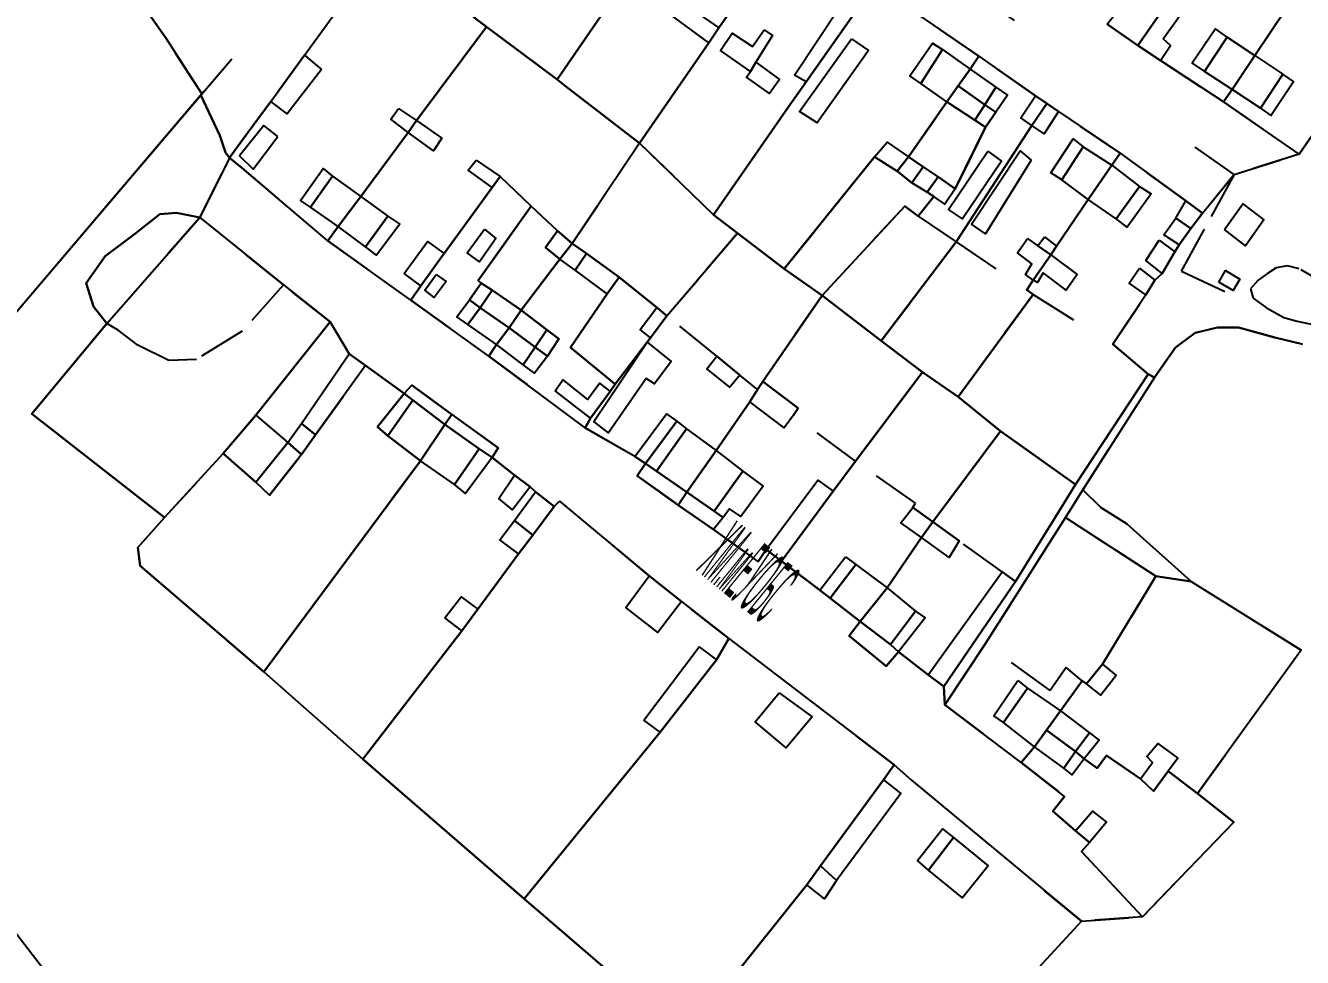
# Model space of a CAD drawing. Extents: x -14.1 to 15.6, y -19 to 8.9.
# Drawn here: x -12.334 to -9.66, y -1.286 to 0.665 of the extents above; entities that cross this region are included whole.
import ezdxf

# ---------------------------------------------------------------- set-up
doc = ezdxf.new("R2010")
doc.units = 0
doc.header["$MEASUREMENT"] = 0
doc.linetypes.add('DOT', pattern=[1, 0, -1])
doc.layers.get('0').update_dxf_attribs({"linetype": 'CONTINUOUS'})

msp = doc.modelspace()

# ---------------------------------------------------------------- linework, layer by layer
at = {"color": 7, "linetype": 'DOT'}
for points in [[(-10.3628, 2.3283), (-11.2468, 1.3643), (-11.9648, 0.5223), (-12.0408, 0.6403), (-12.1508, 0.7983), (-12.3308, 1.0423), (-12.2138, 1.1133), (-12.0588, 1.2853), (-11.7948, 1.6623), (-11.5968, 1.8673), (-11.1208, 2.3583)], [(-10.0688, 0.6683), (-10.0048, 0.6233), (-9.9568, 0.5923), (-9.8248, 0.5053), (-9.6668, 0.3963), (-9.8028, 0.3533), (-11.2468, 1.3643)], [(-9.5998, 1.1693), (-9.7058, 1.0513), (-9.8498, 0.8443), (-9.8738, 0.8103), (-9.8948, 0.7813), (-10.0048, 0.6233), (-10.0688, 0.6683), (-9.9698, 0.7943), (-9.8788, 0.9663), (-9.9098, 0.9863), (-9.8678, 1.0403), (-9.8408, 1.0243), (-9.8058, 1.0743), (-9.5508, 1.3543)], [(-9.4128, -0.0857), (-9.9128, 0.1513), (-9.8028, 0.3533), (-9.6668, 0.3963), (-9.5998, 0.4933)], [(-9.6598, -0.0017), (-9.7178, 0.0123), (-9.7938, 0.0333), (-9.8378, 0.0333), (-9.8848, 0.0223), (-9.9258, -0.0087), (-9.9568, -0.0537), (-9.9698, -0.0717), (-9.9828, -0.0647), (-10.0568, -0.0017), (-9.9878, 0.1013), (-9.9688, 0.1323), (-9.9538, 0.1463), (-9.9268, 0.1913), (-9.9178, 0.2063), (-9.8938, 0.2403), (-9.8688, 0.2723), (-9.8028, 0.3533), (-9.9128, 0.1513), (-9.4128, -0.0857)], [(-9.5758, 0.1033), (-9.6668, 0.1563), (-9.6908, 0.1623), (-9.7148, 0.1583), (-9.7328, 0.1463), (-9.7528, 0.1323), (-9.7688, 0.1143), (-9.7628, 0.0943), (-9.7348, 0.0743), (-9.6988, 0.0543), (-9.6708, 0.0463), (-9.6248, 0.0363)], [(-9.5758, 0.1033), (-9.6668, 0.1563), (-9.6908, 0.1623), (-9.7148, 0.1583), (-9.7328, 0.1463), (-9.7528, 0.1323), (-9.7688, 0.1143), (-9.7628, 0.0943), (-9.7348, 0.0743), (-9.6988, 0.0543), (-9.6708, 0.0463), (-9.6248, 0.0363)], [(-10.6178, -1.7477), (-10.1228, -1.2097), (-9.9948, -1.2007), (-9.8038, -1.0027), (-9.8798, -0.9427), (-9.6628, -0.6427), (-9.8928, -0.4987), (-10.0278, -0.3777), (-10.0818, -0.3437), (-10.1198, -0.3067), (-9.9698, -0.0717), (-9.9568, -0.0537), (-9.9258, -0.0087), (-9.8848, 0.0223), (-9.8378, 0.0333), (-9.7938, 0.0333), (-9.7178, 0.0123), (-9.6598, -0.0017)], [(-10.0058, -4.2417), (-13.1428, -0.8607), (-12.8788, -0.5517), (-12.8578, -0.5847), (-12.7548, -0.7187), (-12.6118, -0.8947), (-12.4448, -1.1177), (-12.2898, -1.3187)]]:
    msp.add_lwpolyline(points, dxfattribs=at)
for points in [[(-11.2468, 1.3643), (-11.2508, 1.2323), (-11.2668, 1.2133), (-11.3918, 1.0623), (-11.5848, 0.8303), (-11.7498, 0.6033), (-11.8198, 0.5063), (-11.8818, 0.4233), (-11.9068, 0.3883), (-11.9148, 0.3993), (-11.9268, 0.4353), (-11.9498, 0.4843), (-11.9668, 0.5193)], [(-11.2468, 1.3643), (-9.8028, 0.3533), (-9.8688, 0.2723), (-9.9038, 0.2983), (-10.0418, 0.3983), (-10.1708, 0.4853), (-10.1948, 0.5023), (-10.2188, 0.5183), (-10.3378, 0.6013), (-10.5558, 0.7513), (-10.5848, 0.7713), (-10.7428, 0.8793), (-10.9078, 0.9893), (-11.0838, 1.1143), (-11.2508, 1.2323)], [(-10.4048, 0.5053), (-10.3458, 0.4673), (-10.3238, 0.4523), (-10.3868, 0.3233), (-10.4228, 0.3483), (-10.4538, 0.3693), (-10.4848, 0.3903)], [(-11.0478, 0.4193), (-10.8928, 0.2693), (-10.8428, 0.2303), (-10.9908, 0.0573), (-11.0118, 0.0753), (-11.0908, 0.1383), (-11.1588, 0.1883), (-11.1888, 0.2093)], [(-11.9068, 0.3883), (-11.8808, 0.3673), (-11.7008, 0.2143), (-11.5268, 0.0903), (-11.3638, -0.0267), (-11.1618, -0.1767), (-11.0578, -0.2367), (-11.0358, -0.2517), (-11.0528, -0.2777), (-10.9668, -0.3387), (-10.8928, -0.3897), (-10.7998, -0.4567), (-10.7828, -0.4317), (-10.7508, -0.4557), (-10.6708, -0.5167), (-10.6488, -0.5337), (-10.5858, -0.5827), (-10.6088, -0.6127), (-10.5318, -0.6757), (-10.5058, -0.6457), (-10.4438, -0.6937), (-10.4108, -0.7187), (-10.4088, -0.7567), (-10.2488, -0.8777), (-10.1578, -0.9487), (-10.1828, -0.9797), (-10.1348, -1.0207), (-10.1058, -1.0447), (-10.1228, -1.0637), (-9.9948, -1.2007), (-10.1228, -1.2097), (-10.4788, -0.9147), (-10.5148, -0.8827), (-10.8608, -0.6177), (-10.9598, -0.5407), (-11.0278, -0.4867), (-11.2158, -0.3307), (-11.2268, -0.3417), (-11.2658, -0.3107), (-11.2768, -0.3007), (-11.3098, -0.2757), (-11.3568, -0.2387), (-11.3438, -0.2187), (-11.4408, -0.1487), (-11.5248, -0.0877), (-11.5408, -0.1047), (-11.6218, -0.0467), (-11.6558, -0.0217), (-11.6958, 0.0453), (-11.7938, 0.1223), (-11.9688, 0.2633)], [(-10.5558, 0.3903), (-10.5088, 0.3603), (-10.4778, 0.3363), (-10.4458, 0.3163), (-10.4318, 0.3073), (-10.4648, 0.2663), (-10.4928, 0.2873), (-10.6658, 0.1003), (-10.7448, 0.1563)], [(-11.9688, 0.2633), (-12.1638, 0.0413), (-12.1918, 0.0773), (-12.2068, 0.1263), (-12.1668, 0.1823), (-12.1058, 0.2283), (-12.0528, 0.2703), (-12.0178, 0.2733)], [(-11.2748, 0.2873), (-11.2198, 0.2353), (-11.2448, 0.2003), (-11.2148, 0.1763), (-11.2958, 0.0693), (-11.3568, 0.1113), (-11.3798, 0.1263), (-11.3858, 0.1313)], [(-10.4928, 0.2873), (-10.4648, 0.2663), (-10.3848, 0.2123), (-10.5418, 0.0053), (-10.6658, 0.1003)], [(-12.1638, 0.0413), (-11.9688, 0.2633), (-11.7938, 0.1223), (-11.8798, 0.0253), (-11.9758, -0.0337), (-12.0338, -0.0357), (-12.0988, -0.0037), (-12.1398, 0.0273)], [(-10.8428, 0.2303), (-10.7448, 0.1563), (-10.6658, 0.1003), (-10.7898, -0.0797), (-10.8008, -0.0967), (-10.8378, -0.0667), (-10.8858, -0.0267), (-10.9908, 0.0573)], [(-10.3848, 0.2123), (-10.2368, 0.1123), (-10.2238, 0.1023), (-10.3808, -0.1117), (-10.4558, -0.0607), (-10.5418, 0.0053)], [(-10.6658, 0.1003), (-10.5418, 0.0053), (-10.4558, -0.0607), (-10.5958, -0.2467), (-10.7258, -0.1507), (-10.7158, -0.1357), (-10.7898, -0.0797)], [(-10.2238, 0.1023), (-10.0568, -0.0017), (-9.9828, -0.0647), (-10.1348, -0.2957), (-10.2918, -0.1837), (-10.3808, -0.1117)], [(-11.6218, -0.0467), (-11.5408, -0.1047), (-11.5968, -0.1747), (-11.5748, -0.1937), (-11.5068, -0.2457), (-11.8348, -0.6877), (-12.0938, -0.4657), (-12.0988, -0.4277), (-12.0428, -0.3647), (-11.9198, -0.2307), (-11.8518, -0.2907), (-11.8228, -0.3177), (-11.7558, -0.2327), (-11.7268, -0.1917)], [(-10.4558, -0.0607), (-10.3808, -0.1117), (-10.2918, -0.1837), (-10.4338, -0.3737), (-10.4758, -0.3437), (-10.4698, -0.3347), (-10.5958, -0.2467)], [(-11.8518, -0.2907), (-11.9198, -0.2307), (-11.8518, -0.1507), (-11.7848, -0.2077)], [(-10.2918, -0.1837), (-10.1348, -0.2957), (-10.2608, -0.4987), (-10.2888, -0.4787), (-10.3788, -0.4137), (-10.4338, -0.3737)], [(-10.1198, -0.3067), (-10.0818, -0.3437), (-10.0278, -0.3777), (-9.8928, -0.4987), (-9.9668, -0.4877), (-10.1558, -0.3647)], [(-10.1208, -0.7067), (-10.1548, -0.6787), (-10.1878, -0.7267), (-10.3238, -0.6287), (-10.1558, -0.3647), (-9.9668, -0.4877), (-10.0788, -0.6717), (-10.1118, -0.7127)]]:
    msp.add_lwpolyline(points, close=True, dxfattribs=at)
at = {"color": 7, "linetype": 'Continuous'}
for points in [[(-11.0838, 1.1143), (-10.9078, 0.9893), (-11.0288, 0.8273), (-11.0718, 0.7683), (-11.0818, 0.7523), (-11.1158, 0.7043), (-11.2208, 0.5523), (-11.3688, 0.6623), (-11.3938, 0.6813), (-11.2468, 0.8793), (-11.2248, 0.9093), (-11.1448, 1.0153), (-11.1488, 1.0183), (-11.0998, 1.0913)], [(-11.0838, 1.1143), (-10.9078, 0.9893), (-11.0288, 0.8273), (-11.0718, 0.7683), (-11.0818, 0.7523), (-11.1158, 0.7043), (-11.2208, 0.5523), (-11.3688, 0.6623), (-11.3938, 0.6813), (-11.2468, 0.8793), (-11.2248, 0.9093), (-11.1448, 1.0153), (-11.1488, 1.0183), (-11.0998, 1.0913)], [(-9.7058, 1.0513), (-9.5138, 0.9173), (-9.5458, 0.8803), (-9.5628, 0.8963), (-9.7598, 0.6023), (-9.8068, 0.5313), (-9.8248, 0.5053), (-9.9568, 0.5923), (-10.0048, 0.6233), (-9.8948, 0.7813), (-9.8738, 0.8103), (-9.8498, 0.8443)], [(-9.7058, 1.0513), (-9.5138, 0.9173), (-9.5458, 0.8803), (-9.5628, 0.8963), (-9.7598, 0.6023), (-9.8068, 0.5313), (-9.8248, 0.5053), (-9.9568, 0.5923), (-10.0048, 0.6233), (-9.8948, 0.7813), (-9.8738, 0.8103), (-9.8498, 0.8443)], [(-10.9078, 0.9893), (-10.7428, 0.8793), (-10.7598, 0.8553), (-10.8088, 0.7813), (-10.8008, 0.7773), (-10.8818, 0.6603), (-10.9028, 0.6293), (-11.0478, 0.4193), (-11.2028, 0.5383), (-11.2208, 0.5523), (-11.1158, 0.7043), (-11.0818, 0.7523), (-11.0718, 0.7683), (-11.0288, 0.8273)], [(-10.9078, 0.9893), (-10.7428, 0.8793), (-10.7598, 0.8553), (-10.8088, 0.7813), (-10.8008, 0.7773), (-10.8818, 0.6603), (-10.9028, 0.6293), (-11.0478, 0.4193), (-11.2028, 0.5383), (-11.2208, 0.5523), (-11.1158, 0.7043), (-11.0818, 0.7523), (-11.0718, 0.7683), (-11.0288, 0.8273)], [(-9.5138, 0.9173), (-9.2458, 0.7313), (-9.2738, 0.6953), (-9.4008, 0.7793), (-9.4508, 0.7073), (-9.4878, 0.6533), (-9.5998, 0.4933), (-9.6668, 0.3963), (-9.8248, 0.5053), (-9.8068, 0.5313), (-9.7598, 0.6023), (-9.5628, 0.8963), (-9.5458, 0.8803)], [(-9.5138, 0.9173), (-9.2458, 0.7313), (-9.2738, 0.6953), (-9.4008, 0.7793), (-9.4508, 0.7073), (-9.4878, 0.6533), (-9.5998, 0.4933), (-9.6668, 0.3963), (-9.8248, 0.5053), (-9.8068, 0.5313), (-9.7598, 0.6023), (-9.5628, 0.8963), (-9.5458, 0.8803)], [(-10.7428, 0.8793), (-10.5848, 0.7713), (-10.5558, 0.7513), (-10.6988, 0.5473), (-10.7358, 0.4953), (-10.8928, 0.2693), (-11.0478, 0.4193), (-10.9028, 0.6293), (-10.8818, 0.6603), (-10.8008, 0.7773), (-10.8088, 0.7813), (-10.7598, 0.8553)], [(-10.7428, 0.8793), (-10.5848, 0.7713), (-10.5558, 0.7513), (-10.6988, 0.5473), (-10.7358, 0.4953), (-10.8928, 0.2693), (-11.0478, 0.4193), (-10.9028, 0.6293), (-10.8818, 0.6603), (-10.8008, 0.7773), (-10.8088, 0.7813), (-10.7598, 0.8553)], [(-11.5848, 0.8303), (-11.3938, 0.6813), (-11.3688, 0.6623), (-11.5148, 0.4663), (-11.5328, 0.4413), (-11.6318, 0.3073), (-11.6788, 0.2443), (-11.7008, 0.2143), (-11.8808, 0.3673), (-11.9068, 0.3883), (-11.8818, 0.4233), (-11.8198, 0.5063), (-11.7498, 0.6033)], [(-11.5848, 0.8303), (-11.3938, 0.6813), (-11.3688, 0.6623), (-11.5148, 0.4663), (-11.5328, 0.4413), (-11.6318, 0.3073), (-11.6788, 0.2443), (-11.7008, 0.2143), (-11.8808, 0.3673), (-11.9068, 0.3883), (-11.8818, 0.4233), (-11.8198, 0.5063), (-11.7498, 0.6033)], [(-10.0048, 0.6233), (-9.9568, 0.5923), (-9.9358, 0.6233), (-9.9518, 0.6373), (-9.8668, 0.7563), (-9.8948, 0.7813)], [(-10.5558, 0.7513), (-10.3378, 0.6013), (-10.3558, 0.5743), (-10.3808, 0.5393), (-10.4048, 0.5053), (-10.4848, 0.3903), (-10.5088, 0.3603), (-10.5558, 0.3903), (-10.7448, 0.1563), (-10.8428, 0.2303), (-10.8928, 0.2693), (-10.7358, 0.4953), (-10.6988, 0.5473)], [(-10.5558, 0.7513), (-10.3378, 0.6013), (-10.3558, 0.5743), (-10.3808, 0.5393), (-10.4048, 0.5053), (-10.4848, 0.3903), (-10.5088, 0.3603), (-10.5558, 0.3903), (-10.7448, 0.1563), (-10.8428, 0.2303), (-10.8928, 0.2693), (-10.7358, 0.4953), (-10.6988, 0.5473)], [(-10.5558, 0.7513), (-10.6988, 0.5473), (-10.7238, 0.5613), (-10.5848, 0.7713)], [(-10.9788, 0.7283), (-10.8818, 0.6603), (-10.9028, 0.6293), (-11.0008, 0.7013)], [(-11.3688, 0.6623), (-11.2208, 0.5523), (-11.2028, 0.5383), (-11.0478, 0.4193), (-11.1888, 0.2093), (-11.2198, 0.2353), (-11.2748, 0.2873), (-11.3398, 0.3493), (-11.3568, 0.3263), (-11.4568, 0.1883), (-11.4598, 0.1843), (-11.5058, 0.1203), (-11.5268, 0.0903), (-11.7008, 0.2143), (-11.6788, 0.2443), (-11.6318, 0.3073), (-11.5328, 0.4413), (-11.5148, 0.4663)], [(-11.3688, 0.6623), (-11.2208, 0.5523), (-11.2028, 0.5383), (-11.0478, 0.4193), (-11.1888, 0.2093), (-11.2198, 0.2353), (-11.2748, 0.2873), (-11.3398, 0.3493), (-11.3568, 0.3263), (-11.4568, 0.1883), (-11.4598, 0.1843), (-11.5058, 0.1203), (-11.5268, 0.0903), (-11.7008, 0.2143), (-11.6788, 0.2443), (-11.6318, 0.3073), (-11.5328, 0.4413), (-11.5148, 0.4663)], [(-10.7868, 0.6563), (-10.7698, 0.6443), (-10.8048, 0.5883), (-10.8158, 0.5693), (-10.8788, 0.6133), (-10.8538, 0.6493), (-10.8118, 0.6213)], [(-9.8648, 0.5693), (-9.8178, 0.6413), (-9.8418, 0.6583), (-9.8908, 0.5863)], [(-10.6038, 0.6373), (-10.5688, 0.6133), (-10.6758, 0.4613), (-10.7128, 0.4853)], [(-10.4138, 0.6153), (-10.4588, 0.5443), (-10.4818, 0.5603), (-10.4348, 0.6283)], [(-10.4138, 0.6153), (-10.3558, 0.5743), (-10.3808, 0.5393), (-10.4048, 0.5053), (-10.4588, 0.5443)], [(-9.7598, 0.6023), (-9.8068, 0.5313), (-9.8648, 0.5693), (-9.8178, 0.6413)], [(-11.7138, 0.5733), (-11.7858, 0.4803), (-11.8198, 0.5063), (-11.7498, 0.6033)], [(-10.8158, 0.5693), (-10.8048, 0.5883), (-10.7548, 0.5523), (-10.7758, 0.5233), (-10.8238, 0.5573)], [(-10.3378, 0.6013), (-10.2188, 0.5183), (-10.1948, 0.5023), (-10.2268, 0.4563), (-10.3848, 0.2123), (-10.5418, 0.0053), (-10.6658, 0.1003), (-10.4928, 0.2873), (-10.4648, 0.2663), (-10.4318, 0.3073), (-10.4458, 0.3163), (-10.4228, 0.3483), (-10.3868, 0.3233), (-10.3238, 0.4523), (-10.3018, 0.4843), (-10.3248, 0.4993), (-10.3808, 0.5393), (-10.3558, 0.5743)], [(-10.3378, 0.6013), (-10.2188, 0.5183), (-10.1948, 0.5023), (-10.2268, 0.4563), (-10.3848, 0.2123), (-10.5418, 0.0053), (-10.6658, 0.1003), (-10.4928, 0.2873), (-10.4648, 0.2663), (-10.4318, 0.3073), (-10.4458, 0.3163), (-10.4228, 0.3483), (-10.3868, 0.3233), (-10.3238, 0.4523), (-10.3018, 0.4843), (-10.3248, 0.4993), (-10.3808, 0.5393), (-10.3558, 0.5743)], [(-9.8068, 0.5313), (-9.7598, 0.6023), (-9.7008, 0.5633), (-9.7478, 0.4923)], [(-10.3558, 0.5743), (-10.3018, 0.5363), (-10.3248, 0.4993), (-10.3808, 0.5393)], [(-9.7008, 0.5633), (-9.7478, 0.4923), (-9.7258, 0.4773), (-9.6788, 0.5483)], [(-10.3018, 0.4843), (-10.3238, 0.4523), (-10.3868, 0.3233), (-10.4228, 0.3483), (-10.4458, 0.3163), (-10.4318, 0.3073), (-10.4648, 0.2663), (-10.4928, 0.2873), (-10.6658, 0.1003), (-10.7448, 0.1563), (-10.5558, 0.3903), (-10.5088, 0.3603), (-10.4778, 0.3363), (-10.4538, 0.3693), (-10.4848, 0.3903), (-10.4048, 0.5053), (-10.3808, 0.5393), (-10.3248, 0.4993)], [(-10.3018, 0.4843), (-10.3238, 0.4523), (-10.3868, 0.3233), (-10.4228, 0.3483), (-10.4458, 0.3163), (-10.4318, 0.3073), (-10.4648, 0.2663), (-10.4928, 0.2873), (-10.6658, 0.1003), (-10.7448, 0.1563), (-10.5558, 0.3903), (-10.5088, 0.3603), (-10.4778, 0.3363), (-10.4538, 0.3693), (-10.4848, 0.3903), (-10.4048, 0.5053), (-10.3808, 0.5393), (-10.3248, 0.4993)], [(-10.3808, 0.5393), (-10.3248, 0.4993), (-10.3458, 0.4673), (-10.4048, 0.5053)], [(-10.3018, 0.5363), (-10.2778, 0.5193), (-10.3018, 0.4843), (-10.3248, 0.4993)], [(-10.1948, 0.5023), (-10.2268, 0.4563), (-10.2498, 0.4723), (-10.2188, 0.5183)], [(-11.5528, 0.4913), (-11.5148, 0.4663), (-11.5328, 0.4413), (-11.5688, 0.4693)], [(-10.1948, 0.5023), (-10.1708, 0.4853), (-10.0418, 0.3983), (-10.0588, 0.3733), (-10.1088, 0.3013), (-10.1748, 0.2033), (-10.1868, 0.1853), (-10.2238, 0.1323), (-10.2368, 0.1123), (-10.2238, 0.1023), (-10.3808, -0.1117), (-10.4558, -0.0607), (-10.5418, 0.0053), (-10.3848, 0.2123), (-10.2268, 0.4563)], [(-10.1948, 0.5023), (-10.1708, 0.4853), (-10.0418, 0.3983), (-10.0588, 0.3733), (-10.1088, 0.3013), (-10.1748, 0.2033), (-10.1868, 0.1853), (-10.2238, 0.1323), (-10.2368, 0.1123), (-10.2238, 0.1023), (-10.3808, -0.1117), (-10.4558, -0.0607), (-10.5418, 0.0053), (-10.3848, 0.2123), (-10.2268, 0.4563)], [(-10.3248, 0.4993), (-10.3018, 0.4843), (-10.3238, 0.4523), (-10.3458, 0.4673)], [(-10.1948, 0.5023), (-10.1708, 0.4853), (-10.2008, 0.4383), (-10.2268, 0.4563)], [(-11.8058, 0.4333), (-11.8348, 0.4563), (-11.8858, 0.3923), (-11.8568, 0.3643)], [(-11.5148, 0.4663), (-11.4618, 0.4293), (-11.4798, 0.4033), (-11.5328, 0.4413)], [(-10.1638, 0.3423), (-10.1868, 0.3573), (-10.1398, 0.4283), (-10.1188, 0.4113)], [(-10.5558, 0.3903), (-10.5298, 0.4213), (-10.4848, 0.3903), (-10.5088, 0.3603)], [(-10.3188, 0.4023), (-10.2898, 0.3813), (-10.3718, 0.2603), (-10.4008, 0.2803)], [(-10.2278, 0.3833), (-10.3238, 0.2293), (-10.3528, 0.2493), (-10.2508, 0.4033)], [(-10.1188, 0.4113), (-10.0588, 0.3733), (-10.1088, 0.3013), (-10.1638, 0.3423)], [(-11.3898, 0.3833), (-11.3398, 0.3493), (-11.3568, 0.3263), (-11.4068, 0.3623)], [(-10.4848, 0.3903), (-10.4538, 0.3693), (-10.4778, 0.3363), (-10.5088, 0.3603)], [(-10.0418, 0.3983), (-9.9038, 0.2983), (-9.8688, 0.2723), (-9.8938, 0.2403), (-9.9178, 0.2063), (-9.9268, 0.1913), (-9.9538, 0.1463), (-9.9688, 0.1323), (-9.9878, 0.1013), (-10.0568, -0.0017), (-9.9828, -0.0647), (-10.1348, -0.2957), (-10.2918, -0.1837), (-10.3808, -0.1117), (-10.2238, 0.1023), (-10.2368, 0.1123), (-10.2238, 0.1323), (-10.1868, 0.1853), (-10.1748, 0.2033), (-10.1088, 0.3013), (-10.0588, 0.3733)], [(-10.0418, 0.3983), (-9.9038, 0.2983), (-9.8688, 0.2723), (-9.8938, 0.2403), (-9.9178, 0.2063), (-9.9268, 0.1913), (-9.9538, 0.1463), (-9.9688, 0.1323), (-9.9878, 0.1013), (-10.0568, -0.0017), (-9.9828, -0.0647), (-10.1348, -0.2957), (-10.2918, -0.1837), (-10.3808, -0.1117), (-10.2238, 0.1023), (-10.2368, 0.1123), (-10.2238, 0.1323), (-10.1868, 0.1853), (-10.1748, 0.2033), (-10.1088, 0.3013), (-10.0588, 0.3733)], [(-11.7368, 0.2853), (-11.7578, 0.2993), (-11.7108, 0.3663), (-11.6908, 0.3503)], [(-11.6908, 0.3503), (-11.6318, 0.3073), (-11.6788, 0.2443), (-11.7368, 0.2853)], [(-11.3398, 0.3493), (-11.2748, 0.2873), (-11.3858, 0.1313), (-11.3798, 0.1263), (-11.4038, 0.0913), (-11.3818, 0.0743), (-11.3208, 0.0323), (-11.3478, -0.0027), (-11.3638, -0.0267), (-11.5268, 0.0903), (-11.5058, 0.1203), (-11.4598, 0.1843), (-11.4568, 0.1883), (-11.3568, 0.3263)], [(-11.3398, 0.3493), (-11.2748, 0.2873), (-11.3858, 0.1313), (-11.3798, 0.1263), (-11.4038, 0.0913), (-11.3818, 0.0743), (-11.3208, 0.0323), (-11.3478, -0.0027), (-11.3638, -0.0267), (-11.5268, 0.0903), (-11.5058, 0.1203), (-11.4598, 0.1843), (-11.4568, 0.1883), (-11.3568, 0.3263)], [(-10.4538, 0.3693), (-10.4228, 0.3483), (-10.4458, 0.3163), (-10.4778, 0.3363)], [(-10.4228, 0.3483), (-10.3868, 0.3233), (-10.4088, 0.2913), (-10.4318, 0.3073), (-10.4458, 0.3163)], [(-10.0588, 0.3733), (-10.0008, 0.3283), (-10.0498, 0.2603), (-10.1088, 0.3013)], [(-10.0008, 0.3283), (-9.9768, 0.3133), (-10.0268, 0.2433), (-10.0498, 0.2603)], [(-11.6318, 0.3073), (-11.5748, 0.2663), (-11.6218, 0.2023), (-11.6788, 0.2443)], [(-9.8688, 0.2723), (-9.8938, 0.2403), (-9.9248, 0.2623), (-9.9038, 0.2983)], [(-11.2748, 0.2873), (-11.2198, 0.2353), (-11.1888, 0.2093), (-11.2148, 0.1763), (-11.2958, 0.0693), (-11.3208, 0.0323), (-11.3818, 0.0743), (-11.4038, 0.0913), (-11.3798, 0.1263), (-11.3858, 0.1313)], [(-11.2748, 0.2873), (-11.2198, 0.2353), (-11.1888, 0.2093), (-11.2148, 0.1763), (-11.2958, 0.0693), (-11.3208, 0.0323), (-11.3818, 0.0743), (-11.4038, 0.0913), (-11.3798, 0.1263), (-11.3858, 0.1313)], [(-9.8228, 0.2383), (-9.7848, 0.2923), (-9.7408, 0.2583), (-9.7788, 0.2043)], [(-9.8228, 0.2383), (-9.7848, 0.2923), (-9.7408, 0.2583), (-9.7788, 0.2043)], [(-11.9688, 0.2633), (-11.7938, 0.1223), (-11.6958, 0.0453), (-11.8518, -0.1507), (-11.9198, -0.2307), (-12.0428, -0.3647), (-12.3208, -0.1477), (-12.1638, 0.0413)], [(-11.9688, 0.2633), (-11.7938, 0.1223), (-11.6958, 0.0453), (-11.8518, -0.1507), (-11.9198, -0.2307), (-12.0428, -0.3647), (-12.3208, -0.1477), (-12.1638, 0.0413)], [(-11.5748, 0.2663), (-11.5498, 0.2493), (-11.5988, 0.1843), (-11.6218, 0.2023)], [(-9.9248, 0.2623), (-9.8938, 0.2403), (-9.9178, 0.2063), (-9.9498, 0.2273)], [(-11.3728, 0.2393), (-11.3488, 0.2193), (-11.3828, 0.1703), (-11.4088, 0.1893)], [(-11.1888, 0.2093), (-11.2148, 0.1763), (-11.2448, 0.2003), (-11.2198, 0.2353)], [(-10.8428, 0.2303), (-10.7448, 0.1563), (-10.6658, 0.1003), (-10.7898, -0.0797), (-10.8008, -0.0967), (-10.8168, -0.1227), (-10.8878, -0.2247), (-10.9488, -0.3117), (-10.9668, -0.3387), (-11.0528, -0.2777), (-11.0358, -0.2517), (-11.0578, -0.2367), (-11.1618, -0.1767), (-11.1508, -0.1567), (-11.1098, -0.1007), (-11.0988, -0.0857), (-11.0318, 0.0023), (-11.0248, 0.0113), (-10.9908, 0.0573)], [(-10.8428, 0.2303), (-10.7448, 0.1563), (-10.6658, 0.1003), (-10.7898, -0.0797), (-10.8008, -0.0967), (-10.8168, -0.1227), (-10.8878, -0.2247), (-10.9488, -0.3117), (-10.9668, -0.3387), (-11.0528, -0.2777), (-11.0358, -0.2517), (-11.0578, -0.2367), (-11.1618, -0.1767), (-11.1508, -0.1567), (-11.1098, -0.1007), (-11.0988, -0.0857), (-11.0318, 0.0023), (-11.0248, 0.0113), (-10.9908, 0.0573)], [(-10.2358, 0.2193), (-10.2138, 0.2043), (-10.1868, 0.1853), (-10.2238, 0.1323), (-10.2398, 0.1443), (-10.2268, 0.1663), (-10.2568, 0.1893)], [(-10.1998, 0.2233), (-10.1748, 0.2033), (-10.1868, 0.1853), (-10.2138, 0.2043)], [(-9.9598, 0.2163), (-9.9268, 0.1913), (-9.9538, 0.1463), (-9.9878, 0.1733)], [(-11.5408, 0.1463), (-11.4918, 0.2133), (-11.4568, 0.1883), (-11.4598, 0.1843), (-11.5058, 0.1203)], [(-11.1888, 0.2093), (-11.1588, 0.1883), (-11.0908, 0.1383), (-11.1158, 0.1033), (-11.1928, -0.0087), (-11.0988, -0.0857), (-11.1098, -0.1007), (-11.1508, -0.1567), (-11.1618, -0.1767), (-11.3638, -0.0267), (-11.3478, -0.0027), (-11.3208, 0.0323), (-11.2668, -0.0077), (-11.2408, -0.0267), (-11.2168, 0.0093), (-11.2418, 0.0283), (-11.2958, 0.0693), (-11.2148, 0.1763)], [(-11.1888, 0.2093), (-11.1588, 0.1883), (-11.0908, 0.1383), (-11.1158, 0.1033), (-11.1928, -0.0087), (-11.0988, -0.0857), (-11.1098, -0.1007), (-11.1508, -0.1567), (-11.1618, -0.1767), (-11.3638, -0.0267), (-11.3478, -0.0027), (-11.3208, 0.0323), (-11.2668, -0.0077), (-11.2408, -0.0267), (-11.2168, 0.0093), (-11.2418, 0.0283), (-11.2958, 0.0693), (-11.2148, 0.1763)], [(-11.1888, 0.2093), (-11.1588, 0.1883), (-11.1828, 0.1533), (-11.2148, 0.1763)], [(-11.1588, 0.1883), (-11.0908, 0.1383), (-11.1158, 0.1033), (-11.1828, 0.1533)], [(-10.1868, 0.1853), (-10.1318, 0.1443), (-10.1548, 0.1113), (-10.2028, 0.1473), (-10.2148, 0.1273), (-10.2238, 0.1323)], [(-11.4738, 0.1443), (-11.4528, 0.1293), (-11.4778, 0.0963), (-11.4978, 0.1113)], [(-11.0908, 0.1383), (-11.0118, 0.0753), (-10.9908, 0.0573), (-11.0248, 0.0113), (-11.0318, 0.0023), (-11.0988, -0.0857), (-11.1928, -0.0087), (-11.1158, 0.1033)], [(-11.0908, 0.1383), (-11.0118, 0.0753), (-10.9908, 0.0573), (-11.0248, 0.0113), (-11.0318, 0.0023), (-11.0988, -0.0857), (-11.1928, -0.0087), (-11.1158, 0.1033)], [(-10.0008, 0.1573), (-9.9688, 0.1323), (-9.9878, 0.1013), (-10.0228, 0.1263)], [(-9.8348, 0.1283), (-9.8208, 0.1523), (-9.7908, 0.1343), (-9.8048, 0.1103)], [(-11.3568, 0.1113), (-11.3818, 0.0743), (-11.4038, 0.0913), (-11.3798, 0.1263)], [(-11.3568, 0.1113), (-11.2958, 0.0693), (-11.3208, 0.0323), (-11.3818, 0.0743)], [(-11.4038, 0.0913), (-11.3818, 0.0743), (-11.4078, 0.0393), (-11.4308, 0.0553)], [(-10.6658, 0.1003), (-10.5418, 0.0053), (-10.4558, -0.0607), (-10.5958, -0.2467), (-10.6428, -0.3097), (-10.7508, -0.4557), (-10.7828, -0.4317), (-10.7998, -0.4567), (-10.8928, -0.3897), (-10.9668, -0.3387), (-10.9488, -0.3117), (-10.8878, -0.2247), (-10.8168, -0.1227), (-10.8008, -0.0967), (-10.7898, -0.0797)], [(-10.6658, 0.1003), (-10.5418, 0.0053), (-10.4558, -0.0607), (-10.5958, -0.2467), (-10.6428, -0.3097), (-10.7508, -0.4557), (-10.7828, -0.4317), (-10.7998, -0.4567), (-10.8928, -0.3897), (-10.9668, -0.3387), (-10.9488, -0.3117), (-10.8878, -0.2247), (-10.8168, -0.1227), (-10.8008, -0.0967), (-10.7898, -0.0797)], [(-11.3208, 0.0323), (-11.3478, -0.0027), (-11.4078, 0.0393), (-11.3818, 0.0743)], [(-11.2958, 0.0693), (-11.2418, 0.0283), (-11.2668, -0.0077), (-11.3208, 0.0323)], [(-11.2958, 0.0693), (-11.2418, 0.0283), (-11.2168, 0.0093), (-11.2408, -0.0267), (-11.2668, -0.0077), (-11.3208, 0.0323)], [(-11.2958, 0.0693), (-11.2418, 0.0283), (-11.2168, 0.0093), (-11.2408, -0.0267), (-11.2668, -0.0077), (-11.3208, 0.0323)], [(-10.9908, 0.0573), (-11.0248, 0.0113), (-11.0468, 0.0293), (-11.0118, 0.0753)], [(-11.6558, -0.0217), (-11.6218, -0.0467), (-11.5408, -0.1047), (-11.5248, -0.0877), (-11.4408, -0.1487), (-11.4558, -0.1697), (-11.5068, -0.2457), (-11.8348, -0.6877), (-12.0938, -0.4657), (-12.0988, -0.4277), (-12.0428, -0.3647), (-11.9198, -0.2307), (-11.8518, -0.1507), (-11.6958, 0.0453)], [(-11.6558, -0.0217), (-11.6218, -0.0467), (-11.5408, -0.1047), (-11.5248, -0.0877), (-11.4408, -0.1487), (-11.4558, -0.1697), (-11.5068, -0.2457), (-11.8348, -0.6877), (-12.0938, -0.4657), (-12.0988, -0.4277), (-12.0428, -0.3647), (-11.9198, -0.2307), (-11.8518, -0.1507), (-11.6958, 0.0453)], [(-11.3208, 0.0323), (-11.2668, -0.0077), (-11.2918, -0.0447), (-11.3478, -0.0027)], [(-11.2418, 0.0283), (-11.2168, 0.0093), (-11.2408, -0.0267), (-11.2668, -0.0077)], [(-11.0318, 0.0023), (-10.9818, -0.0377), (-11.0168, -0.0847), (-11.0338, -0.0737), (-11.1128, -0.1877), (-11.1438, -0.1637)], [(-11.6558, -0.0217), (-11.6218, -0.0467), (-11.7268, -0.1917), (-11.7558, -0.1677)], [(-11.2668, -0.0077), (-11.2408, -0.0267), (-11.2678, -0.0627), (-11.2918, -0.0447)], [(-10.8858, -0.0267), (-10.8378, -0.0667), (-10.8588, -0.0917), (-10.9068, -0.0537)], [(-11.2248, -0.0997), (-11.2088, -0.0767), (-11.1568, -0.1177), (-11.1318, -0.0837), (-11.1098, -0.1007), (-11.1508, -0.1567)], [(-10.7898, -0.0797), (-10.7158, -0.1357), (-10.7258, -0.1507), (-10.7448, -0.1767), (-10.8168, -0.1227), (-10.8008, -0.0967)], [(-10.4558, -0.0607), (-10.3808, -0.1117), (-10.2918, -0.1837), (-10.4338, -0.3737), (-10.4578, -0.4067), (-10.5298, -0.5117), (-10.5858, -0.5827), (-10.6488, -0.5337), (-10.6708, -0.5167), (-10.7508, -0.4557), (-10.6428, -0.3097), (-10.5958, -0.2467)], [(-10.4558, -0.0607), (-10.3808, -0.1117), (-10.2918, -0.1837), (-10.4338, -0.3737), (-10.4578, -0.4067), (-10.5298, -0.5117), (-10.5858, -0.5827), (-10.6488, -0.5337), (-10.6708, -0.5167), (-10.7508, -0.4557), (-10.6428, -0.3097), (-10.5958, -0.2467)], [(-9.9828, -0.0647), (-9.9698, -0.0717), (-10.1198, -0.3067), (-10.1558, -0.3647), (-10.3238, -0.6287), (-10.4088, -0.7567), (-10.4108, -0.7187), (-10.2608, -0.4987), (-10.1348, -0.2957)], [(-11.5408, -0.1047), (-11.5228, -0.1187), (-11.5748, -0.1937), (-11.5968, -0.1747)], [(-11.5248, -0.0877), (-11.4408, -0.1487), (-11.4558, -0.1697), (-11.5228, -0.1187), (-11.5408, -0.1047)], [(-11.4558, -0.1697), (-11.5068, -0.2457), (-11.5748, -0.1937), (-11.5228, -0.1187)], [(-11.4558, -0.1697), (-11.4408, -0.1487), (-11.3438, -0.2187), (-11.3568, -0.2387), (-11.3098, -0.2757), (-11.2768, -0.3007), (-11.2658, -0.3107), (-11.2268, -0.3417), (-11.2718, -0.4017), (-11.3018, -0.4407), (-11.3868, -0.5567), (-11.4198, -0.6017), (-11.6278, -0.8707), (-11.8348, -0.6877), (-11.5068, -0.2457)], [(-11.4558, -0.1697), (-11.4408, -0.1487), (-11.3438, -0.2187), (-11.3568, -0.2387), (-11.3098, -0.2757), (-11.2768, -0.3007), (-11.2658, -0.3107), (-11.2268, -0.3417), (-11.2718, -0.4017), (-11.3018, -0.4407), (-11.3868, -0.5567), (-11.4198, -0.6017), (-11.6278, -0.8707), (-11.8348, -0.6877), (-11.5068, -0.2457)], [(-11.4408, -0.1487), (-11.3438, -0.2187), (-11.3568, -0.2387), (-11.3838, -0.2207), (-11.4558, -0.1697)], [(-10.9698, -0.1627), (-11.0358, -0.2517), (-11.0578, -0.2367), (-10.9918, -0.1477)], [(-11.7848, -0.2077), (-11.7558, -0.1677), (-11.7268, -0.1917), (-11.7558, -0.2327)], [(-11.5068, -0.2457), (-11.4558, -0.1697), (-11.3838, -0.2207), (-11.4358, -0.2957)], [(-10.9498, -0.1787), (-11.0128, -0.2677), (-11.0358, -0.2517), (-10.9698, -0.1627)], [(-10.9498, -0.1787), (-10.8878, -0.2247), (-10.9488, -0.3117), (-11.0128, -0.2677)], [(-10.2918, -0.1837), (-10.1348, -0.2957), (-10.2608, -0.4987), (-10.4108, -0.7187), (-10.4438, -0.6937), (-10.5058, -0.6457), (-10.5318, -0.6757), (-10.6088, -0.6127), (-10.5858, -0.5827), (-10.5298, -0.5117), (-10.4578, -0.4067), (-10.4338, -0.3737)], [(-10.2918, -0.1837), (-10.1348, -0.2957), (-10.2608, -0.4987), (-10.4108, -0.7187), (-10.4438, -0.6937), (-10.5058, -0.6457), (-10.5318, -0.6757), (-10.6088, -0.6127), (-10.5858, -0.5827), (-10.5298, -0.5117), (-10.4578, -0.4067), (-10.4338, -0.3737)], [(-11.8518, -0.2907), (-11.7848, -0.2077), (-11.7558, -0.2327), (-11.8228, -0.3177)], [(-11.4358, -0.2957), (-11.3838, -0.2207), (-11.3568, -0.2387), (-11.4128, -0.3147)], [(-10.8878, -0.2247), (-10.8318, -0.2677), (-10.8918, -0.3517), (-10.9488, -0.3117)], [(-11.0358, -0.2517), (-11.0128, -0.2677), (-10.9488, -0.3117), (-10.9668, -0.3387), (-11.0528, -0.2777)], [(-11.3098, -0.2757), (-11.2768, -0.3007), (-11.3138, -0.3487), (-11.3428, -0.3247)], [(-10.8318, -0.2677), (-10.7888, -0.2987), (-10.8358, -0.3627), (-10.8598, -0.3467), (-10.8728, -0.3647), (-10.8918, -0.3517)], [(-10.7828, -0.4317), (-10.6748, -0.2867), (-10.6428, -0.3097), (-10.7508, -0.4557)], [(-11.2658, -0.3107), (-11.2268, -0.3417), (-11.2718, -0.4017), (-11.3098, -0.3707)], [(-10.9488, -0.3117), (-10.8918, -0.3517), (-10.8728, -0.3647), (-10.8928, -0.3897), (-10.9668, -0.3387)], [(-11.2158, -0.3307), (-11.0278, -0.4867), (-10.9598, -0.5407), (-10.8608, -0.6177), (-10.8868, -0.6627), (-11.0048, -0.8137), (-11.2898, -1.1627), (-11.6278, -0.8707), (-11.4198, -0.6017), (-11.3868, -0.5567), (-11.3018, -0.4407), (-11.2718, -0.4017), (-11.2268, -0.3417)], [(-11.2158, -0.3307), (-11.0278, -0.4867), (-10.9598, -0.5407), (-10.8608, -0.6177), (-10.8868, -0.6627), (-11.0048, -0.8137), (-11.2898, -1.1627), (-11.6278, -0.8707), (-11.4198, -0.6017), (-11.3868, -0.5567), (-11.3018, -0.4407), (-11.2718, -0.4017), (-11.2268, -0.3417)], [(-10.4758, -0.3437), (-10.4338, -0.3737), (-10.4578, -0.4067), (-10.5008, -0.3757)], [(-11.3098, -0.3707), (-11.2718, -0.4017), (-11.3018, -0.4407), (-11.3408, -0.4117)], [(-10.4338, -0.3737), (-10.3788, -0.4137), (-10.3998, -0.4487), (-10.4578, -0.4067)], [(-10.1558, -0.3647), (-9.9668, -0.4877), (-10.0788, -0.6717), (-10.1118, -0.7127), (-10.1208, -0.7067), (-10.1668, -0.7697), (-10.1958, -0.8097), (-10.2208, -0.8447), (-10.2488, -0.8777), (-10.4088, -0.7567), (-10.3238, -0.6287)], [(-10.1558, -0.3647), (-9.9668, -0.4877), (-10.0788, -0.6717), (-10.1118, -0.7127), (-10.1208, -0.7067), (-10.1668, -0.7697), (-10.1958, -0.8097), (-10.2208, -0.8447), (-10.2488, -0.8777), (-10.4088, -0.7567), (-10.3238, -0.6287)], [(-10.6168, -0.4467), (-10.5948, -0.4627), (-10.6488, -0.5337), (-10.6708, -0.5167)], [(-10.5948, -0.4627), (-10.5298, -0.5117), (-10.5858, -0.5827), (-10.6488, -0.5337)], [(-10.4108, -0.7187), (-10.4438, -0.6937), (-10.2888, -0.4787), (-10.2608, -0.4987)], [(-11.0278, -0.4867), (-10.9598, -0.5407), (-11.0098, -0.6057), (-11.0768, -0.5527)], [(-9.9668, -0.4877), (-9.8928, -0.4987), (-9.6628, -0.6427), (-9.8798, -0.9427), (-9.9408, -0.8957), (-9.9718, -0.9377), (-9.9988, -0.9117), (-10.0698, -0.8627), (-10.0898, -0.8897), (-10.1168, -0.8697), (-10.1348, -0.8547), (-10.1958, -0.8097), (-10.1668, -0.7697), (-10.1208, -0.7067), (-10.1118, -0.7127), (-10.0788, -0.6717)], [(-9.9668, -0.4877), (-9.8928, -0.4987), (-9.6628, -0.6427), (-9.8798, -0.9427), (-9.9408, -0.8957), (-9.9718, -0.9377), (-9.9988, -0.9117), (-10.0698, -0.8627), (-10.0898, -0.8897), (-10.1168, -0.8697), (-10.1348, -0.8547), (-10.1958, -0.8097), (-10.1668, -0.7697), (-10.1208, -0.7067), (-10.1118, -0.7127), (-10.0788, -0.6717)], [(-11.4558, -0.5747), (-11.4218, -0.5307), (-11.3868, -0.5567), (-11.4198, -0.6017)], [(-10.5298, -0.5117), (-10.4698, -0.5607), (-10.5228, -0.6307), (-10.5858, -0.5827)], [(-10.4698, -0.5607), (-10.4498, -0.5747), (-10.5058, -0.6457), (-10.5228, -0.6307)], [(-10.5858, -0.5827), (-10.5228, -0.6307), (-10.5058, -0.6457), (-10.5318, -0.6757), (-10.6088, -0.6127)], [(-10.8608, -0.6177), (-10.5148, -0.8827), (-10.5368, -0.9137), (-10.6688, -1.0937), (-10.6978, -1.1337), (-10.9528, -1.4527), (-11.2898, -1.1627), (-11.0048, -0.8137), (-10.8868, -0.6627)], [(-10.8608, -0.6177), (-10.5148, -0.8827), (-10.5368, -0.9137), (-10.6688, -1.0937), (-10.6978, -1.1337), (-10.9528, -1.4527), (-11.2898, -1.1627), (-11.0048, -0.8137), (-10.8868, -0.6627)], [(-11.0388, -0.7887), (-10.9228, -0.6357), (-10.8868, -0.6627), (-11.0048, -0.8137)], [(-10.0788, -0.6717), (-10.0498, -0.6957), (-10.0818, -0.7367), (-10.1118, -0.7127)], [(-10.2558, -0.7057), (-10.2358, -0.7217), (-10.2858, -0.7937), (-10.3058, -0.7797)], [(-10.2208, -0.8447), (-10.2858, -0.7937), (-10.2358, -0.7217), (-10.1668, -0.7697), (-10.1958, -0.8097)], [(-10.7558, -0.7317), (-10.6868, -0.7817), (-10.7408, -0.8467), (-10.8058, -0.7927)], [(-10.1348, -0.8547), (-10.1958, -0.8097), (-10.1668, -0.7697), (-10.1058, -0.8157)], [(-10.0698, -0.8627), (-9.9988, -0.9117), (-9.9718, -0.9377), (-9.9408, -0.8957), (-9.8798, -0.9427), (-9.8038, -1.0027), (-9.9948, -1.2007), (-10.1228, -1.0637), (-10.1058, -1.0447), (-10.1348, -1.0207), (-10.1828, -0.9797), (-10.1578, -0.9487), (-10.2488, -0.8777), (-10.2208, -0.8447), (-10.1958, -0.8097), (-10.1348, -0.8547), (-10.1168, -0.8697), (-10.0898, -0.8897)], [(-10.0698, -0.8627), (-9.9988, -0.9117), (-9.9718, -0.9377), (-9.9408, -0.8957), (-9.8798, -0.9427), (-9.8038, -1.0027), (-9.9948, -1.2007), (-10.1228, -1.0637), (-10.1058, -1.0447), (-10.1348, -1.0207), (-10.1828, -0.9797), (-10.1578, -0.9487), (-10.2488, -0.8777), (-10.2208, -0.8447), (-10.1958, -0.8097), (-10.1348, -0.8547), (-10.1168, -0.8697), (-10.0898, -0.8897)], [(-10.1958, -0.8097), (-10.1348, -0.8547), (-10.1598, -0.8897), (-10.2208, -0.8447)], [(-10.1058, -0.8157), (-10.0858, -0.8307), (-10.1168, -0.8697), (-10.1348, -0.8547)], [(-10.1348, -0.8547), (-10.1168, -0.8697), (-10.1418, -0.9037), (-10.1598, -0.8897)], [(-9.9718, -0.9377), (-9.9988, -0.9117), (-9.9738, -0.8777), (-9.9858, -0.8647), (-9.9628, -0.8377), (-9.9208, -0.8687), (-9.9408, -0.8957)], [(-10.5148, -0.8827), (-10.4788, -0.9147), (-10.1228, -1.2097), (-10.6178, -1.7477), (-10.9528, -1.4527), (-10.6978, -1.1337), (-10.6688, -1.0937), (-10.5368, -0.9137)], [(-10.5148, -0.8827), (-10.4788, -0.9147), (-10.1228, -1.2097), (-10.6178, -1.7477), (-10.9528, -1.4527), (-10.6978, -1.1337), (-10.6688, -1.0937), (-10.5368, -0.9137)], [(-10.5368, -0.9137), (-10.5008, -0.9427), (-10.6358, -1.1247), (-10.6688, -1.0937)], [(-10.1058, -1.0447), (-10.1348, -1.0207), (-10.0998, -0.9797), (-10.0698, -1.0027)], [(-10.3908, -1.0347), (-10.4428, -1.1027), (-10.4658, -1.0827), (-10.4138, -1.0167)], [(-10.3908, -1.0347), (-10.3178, -1.0937), (-10.3718, -1.1607), (-10.4428, -1.1027)], [(-10.6688, -1.0937), (-10.6358, -1.1247), (-10.6608, -1.1627), (-10.6978, -1.1337)]]:
    msp.add_lwpolyline(points, close=True, dxfattribs=at)
for points in [[(-12.3508, 1.0683), (-12.3308, 1.0423), (-12.1508, 0.7983), (-12.0408, 0.6403), (-11.9648, 0.5223), (-12.8778, -0.5517)], [(-12.8788, -0.5517), (-11.9668, 0.5193), (-11.9498, 0.4843), (-11.9268, 0.4353), (-11.9148, 0.3993), (-11.9068, 0.3883), (-11.9688, 0.2633), (-12.0178, 0.2733), (-12.0528, 0.2703), (-12.1058, 0.2283), (-12.1668, 0.1823), (-12.2068, 0.1263), (-12.1918, 0.0773), (-12.1638, 0.0413), (-12.3208, -0.1477), (-12.0428, -0.3647), (-12.0988, -0.4277), (-12.0938, -0.4657), (-11.8348, -0.6877), (-11.6278, -0.8707), (-11.2898, -1.1627), (-10.9528, -1.4527)], [(-12.2898, -1.3187), (-12.4448, -1.1177)]]:
    msp.add_lwpolyline(points, dxfattribs=at)

# ---------------------------------------------------------------- texts
at = {"color": 7, "width": 0.166667}
msp.add_text('ХМ.мЕУОБС', height=0.135, rotation=320.9, dxfattribs=at).set_placement((-10.9309, -0.4745))

doc.saveas('drawing.dxf')
